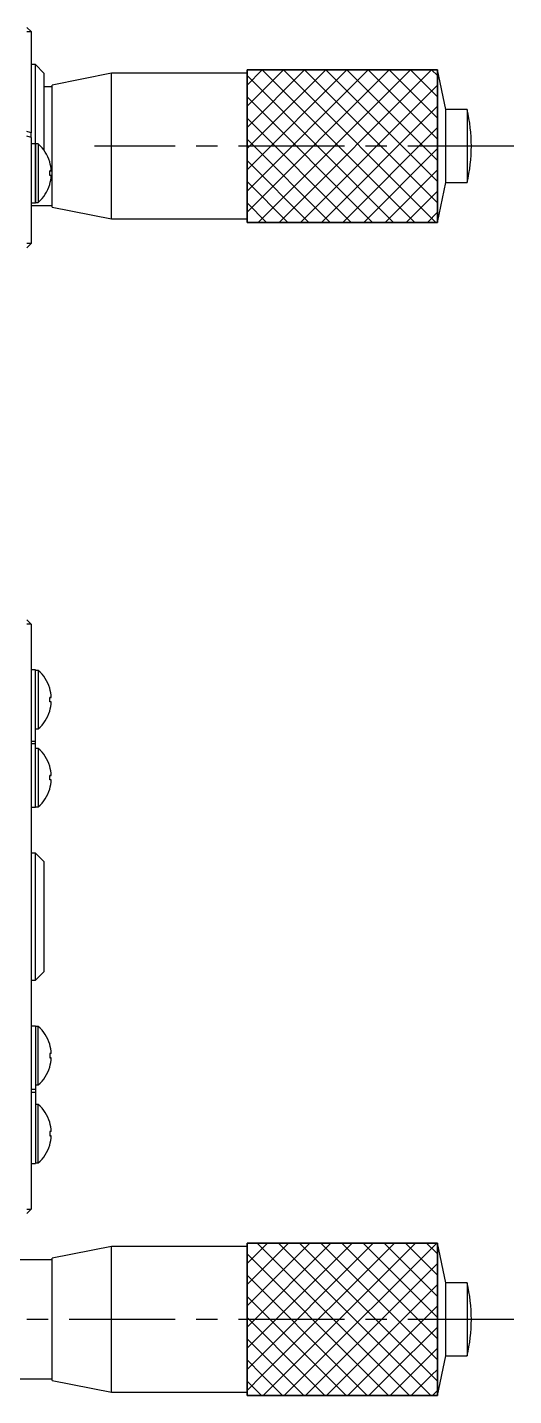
# Model space of a CAD drawing. Extents: x -21 to 386, y -7 to 259.
# Drawn here: x 149.7 to 207.2, y 97.6 to 259 of the extents above; entities that cross this region are included whole.
import ezdxf

# ---------------------------------------------------------------- set-up
doc = ezdxf.new("R2010")
doc.units = 0
doc.header["$LTSCALE"] = 10
doc.linetypes.add('CENTER', pattern=[2, 1.25, -0.25, 0.25, -0.25])
doc.layers.get('0').update_dxf_attribs({"linetype": 'CONTINUOUS'})
doc.layers.add('CENTER', color=1, linetype='CENTER')

msp = doc.modelspace()

# ---------------------------------------------------------------- linework, layer by layer
at = {"color": 7, "linetype": 'CONTINUOUS'}
for p, q in [((149.69264, 259), (150.19264, 258.5)), ((149.69264, 258.5), (150.19264, 258.5)), ((150.19264, 258.5), (150.19264, 246.544512)), ((150.69264, 254.6), (150.19264, 254.6)), ((150.69264, 245.310543), (150.69264, 254.6)), ((151.69264, 253.6), (150.69264, 254.6)), ((151.69264, 253.6), (151.69264, 244.535131)), ((159.69264, 253.6), (152.69264, 252.2)), ((159.69264, 236.4), (159.69264, 253.6)), ((175.69264, 253.6), (159.69264, 253.6)), ((175.69264, 254), (175.69264, 236)), ((175.69264, 254), (175.69264, 253.6)), ((198.19264, 254), (175.69264, 254)), ((175.69264, 254), (198.19264, 254)), ((175.69264, 236), (175.69264, 254)), ((175.69264, 236.4), (175.69264, 253.6)), ((198.19264, 236), (198.19264, 254)), ((199.19264, 249.3), (198.19264, 254)), ((198.19264, 254), (198.19264, 236)), ((152.69264, 252), (151.69264, 252)), ((152.69264, 237.8), (152.69264, 252.2)), ((152.69264, 252), (152.69264, 252.2)), ((152.69264, 238), (152.69264, 252)), ((199.19264, 240.7), (199.19264, 249.3)), ((201.69264, 249.3), (199.19264, 249.3)), ((201.69264, 249.3), (201.69264, 240.7)), ((150.19264, 246.019494), (150.19264, 246.544512)), ((150.19264, 246.019494), (150.19264, 233.5)), ((150.19264, 245.310543), (150.69264, 245.310543)), ((150.69264, 238.310543), (150.69264, 245.310543)), ((150.69264, 245.252001), (150.69264, 245.310543)), ((150.69264, 245.252001), (150.69264, 238.352001)), ((151.035254, 245.252001), (150.69264, 245.252001)), ((151.035254, 245.252001), (151.035254, 238.352001)), ((152.38307, 243.149786), (152.389761, 243.15305)), ((152.38307, 243.149786), (152.389761, 243.15305)), ((152.38307, 242.062001), (152.577921, 242.062001)), ((152.38307, 241.542001), (152.38307, 242.062001)), ((152.577921, 242.062001), (152.38307, 242.062001)), ((152.577921, 241.542001), (152.38307, 241.542001)), ((198.19264, 236), (199.19264, 240.7)), ((199.19264, 240.7), (201.69264, 240.7)), ((152.389761, 240.450952), (152.38307, 240.454215)), ((150.19264, 238.310543), (150.69264, 238.310543)), ((150.19264, 238.302001), (150.69264, 238.302001)), ((150.19264, 238), (152.69264, 238)), ((150.69264, 238.310543), (150.69264, 238.352001)), ((150.69264, 238.352001), (151.035254, 238.352001)), ((150.69264, 238.302001), (150.69264, 238.310543)), ((152.69264, 237.8), (152.69264, 238)), ((152.69264, 237.8), (159.69264, 236.4)), ((159.69264, 236.4), (175.69264, 236.4)), ((175.69264, 236.4), (175.69264, 236)), ((175.69264, 236), (198.19264, 236)), ((198.19264, 236), (175.69264, 236)), ((150.19264, 233.5), (149.69264, 233.5)), ((150.19264, 233.5), (149.69264, 233)), ((150.19264, 188.6), (149.69264, 189.1)), ((150.19264, 188.6), (149.69264, 188.6)), ((150.19264, 188.6), (150.19264, 119.6)), ((150.69264, 183.2), (150.19264, 183.2)), ((150.69264, 179.7), (150.69264, 183.2)), ((151.035254, 183.15), (150.69264, 183.15)), ((151.035254, 183.15), (151.035254, 179.7)), ((152.38307, 181.047786), (152.389761, 181.051049)), ((152.38307, 181.047786), (152.389761, 181.051049)), ((150.69264, 175.8), (150.69264, 179.7)), ((151.035254, 179.7), (151.035254, 176.25)), ((152.38307, 179.96), (152.577921, 179.96)), ((152.38307, 179.44), (152.38307, 179.96)), ((152.577921, 179.96), (152.38307, 179.96)), ((152.577921, 179.44), (152.38307, 179.44)), ((152.389761, 178.348951), (152.38307, 178.352214)), ((150.69264, 176.25), (151.035254, 176.25)), ((150.19264, 174.8), (150.69264, 174.8)), ((150.69264, 174.5), (150.19264, 174.5)), ((150.69264, 174.8), (150.69264, 175.8)), ((150.69264, 174.5), (150.69264, 174.8)), ((150.69264, 173.5), (150.69264, 174.5)), ((151.035254, 173.95), (150.69264, 173.95)), ((150.69264, 170.5), (150.69264, 173.5)), ((151.035254, 173.95), (151.035254, 170.5)), ((152.38307, 171.847786), (152.389761, 171.851049)), ((152.38307, 171.847786), (152.389761, 171.851049)), ((150.69264, 167), (150.69264, 170.5)), ((151.035254, 170.5), (151.035254, 167.05)), ((152.38307, 170.76), (152.577921, 170.76)), ((152.38307, 170.24), (152.38307, 170.76)), ((152.577921, 170.76), (152.38307, 170.76)), ((152.577921, 170.24), (152.38307, 170.24)), ((152.389761, 169.148951), (152.38307, 169.152214)), ((150.19264, 167), (150.69264, 167)), ((150.69264, 167.05), (151.035254, 167.05)), ((150.69264, 161.6), (150.19264, 161.6)), ((150.69264, 146.6), (150.69264, 161.6)), ((151.69264, 160.6), (150.69264, 161.6)), ((151.69264, 160.6), (151.69264, 147.6)), ((150.69264, 146.6), (151.69264, 147.6)), ((150.19264, 146.6), (150.69264, 146.6)), ((150.69264, 141.2), (150.19264, 141.2)), ((150.69264, 141.2), (150.69264, 137.7)), ((151.035254, 141.15), (150.69264, 141.15)), ((151.035254, 137.7), (151.035254, 141.15)), ((152.389761, 139.051049), (152.38307, 139.047786)), ((150.69264, 137.7), (150.69264, 134.7)), ((151.035254, 134.25), (151.035254, 137.7)), ((152.577921, 137.96), (152.38307, 137.96)), ((152.38307, 137.96), (152.38307, 137.44)), ((152.38307, 137.44), (152.577921, 137.44)), ((152.577921, 137.44), (152.38307, 137.44)), ((152.38307, 136.352214), (152.389761, 136.348951)), ((152.38307, 136.352214), (152.389761, 136.348951)), ((150.69264, 134.7), (150.69264, 133.7)), ((150.69264, 134.25), (151.035254, 134.25)), ((150.69264, 133.7), (150.19264, 133.7)), ((150.19264, 133.4), (150.69264, 133.4)), ((150.69264, 133.7), (150.69264, 133.4)), ((150.69264, 133.4), (150.69264, 132.4)), ((150.69264, 132.4), (150.69264, 128.5)), ((151.035254, 131.95), (150.69264, 131.95)), ((151.035254, 128.5), (151.035254, 131.95)), ((152.389761, 129.851049), (152.38307, 129.847786)), ((150.69264, 128.5), (150.69264, 125)), ((151.035254, 125.05), (151.035254, 128.5)), ((152.577921, 128.76), (152.38307, 128.76)), ((152.38307, 128.76), (152.38307, 128.24)), ((152.38307, 128.24), (152.577921, 128.24)), ((152.577921, 128.24), (152.38307, 128.24)), ((152.38307, 127.152214), (152.389761, 127.148951)), ((152.38307, 127.152214), (152.389761, 127.148951)), ((150.19264, 125), (150.69264, 125)), ((150.69264, 125.05), (151.035254, 125.05)), ((149.69264, 119.6), (150.19264, 119.6)), ((149.69264, 119.1), (150.19264, 119.6)), ((159.69264, 115.2), (152.69264, 113.8)), ((159.69264, 98), (159.69264, 115.2)), ((175.69264, 115.2), (159.69264, 115.2)), ((175.69264, 115.6), (175.69264, 97.6)), ((198.19264, 115.6), (175.69264, 115.6)), ((175.69264, 115.6), (198.19264, 115.6)), ((175.69264, 97.6), (175.69264, 115.6)), ((198.19264, 106.6), (198.19264, 115.6)), ((199.19264, 110.9), (198.19264, 115.6)), ((198.19264, 115.6), (198.19264, 97.6)), ((152.69264, 113.6), (140.69264, 113.6)), ((152.69264, 99.4), (152.69264, 113.8)), ((199.19264, 106.6), (199.19264, 110.9)), ((201.69264, 110.9), (199.19264, 110.9)), ((201.69264, 110.9), (201.69264, 102.3)), ((198.19264, 97.6), (198.19264, 106.6)), ((199.19264, 102.3), (199.19264, 106.6)), ((198.19264, 97.6), (199.19264, 102.3)), ((199.19264, 102.3), (201.69264, 102.3)), ((140.69264, 99.6), (152.69264, 99.6)), ((152.69264, 99.4), (159.69264, 98)), ((159.69264, 98), (175.69264, 98)), ((175.69264, 97.6), (198.19264, 97.6)), ((198.19264, 97.6), (175.69264, 97.6))]:
    msp.add_line(p, q, dxfattribs=at)
at = {"color": 3, "linetype": 'CONTINUOUS'}
for p, q in [((175.69264, 252.19264), (177.5, 254)), ((175.69264, 249.69264), (180, 254)), ((175.69264, 247.19264), (182.5, 254)), ((175.69264, 244.69264), (185, 254)), ((175.69264, 242.19264), (187.5, 254)), ((175.69264, 239.69264), (190, 254)), ((175.69264, 237.19264), (192.5, 254)), ((177, 236), (195, 254)), ((177.5, 254), (195.5, 236)), ((179.5, 236), (197.5, 254)), ((180, 254), (198, 236)), ((182.5, 254), (198.19264, 238.30736)), ((185, 254), (198.19264, 240.80736)), ((187.5, 254), (198.19264, 243.30736)), ((190, 254), (198.19264, 245.80736)), ((192.5, 254), (198.19264, 248.30736)), ((195, 254), (198.19264, 250.80736)), ((197.5, 254), (198.19264, 253.30736)), ((175.69264, 253.30736), (193, 236)), ((182, 236), (198.19264, 252.19264)), ((175.69264, 250.80736), (190.5, 236)), ((184.5, 236), (198.19264, 249.69264)), ((175.69264, 248.30736), (188, 236)), ((187, 236), (198.19264, 247.19264)), ((175.69264, 245.80736), (185.5, 236)), ((189.5, 236), (198.19264, 244.69264)), ((175.69264, 243.30736), (183, 236)), ((192, 236), (198.19264, 242.19264)), ((175.69264, 240.80736), (180.5, 236)), ((194.5, 236), (198.19264, 239.69264)), ((175.69264, 238.30736), (178, 236)), ((197, 236), (198.19264, 237.19264)), ((175.69264, 113.19264), (178.1, 115.6)), ((175.69264, 110.69264), (180.6, 115.6)), ((175.69264, 108.19264), (183.1, 115.6)), ((175.69264, 105.69264), (185.6, 115.6)), ((175.69264, 103.19264), (188.1, 115.6)), ((175.69264, 100.69264), (190.6, 115.6)), ((176.9, 115.6), (192.5, 100)), ((177.5, 100), (193.1, 115.6)), ((179.4, 115.6), (195, 100)), ((180, 100), (195.6, 115.6)), ((181.9, 115.6), (197.5, 100)), ((182.5, 100), (198.1, 115.6)), ((184.4, 115.6), (198.19264, 101.80736)), ((186.9, 115.6), (198.19264, 104.30736)), ((189.4, 115.6), (198.19264, 106.80736)), ((191.9, 115.6), (198.19264, 109.30736)), ((194.4, 115.6), (198.19264, 111.80736)), ((196.9, 115.6), (198.19264, 114.30736)), ((175.69264, 114.30736), (190, 100)), ((185, 100), (198.19264, 113.19264)), ((175.69264, 111.80736), (187.5, 100)), ((187.5, 100), (198.19264, 110.69264)), ((175.69264, 109.30736), (185, 100)), ((190, 100), (198.19264, 108.19264)), ((175.69264, 106.80736), (182.5, 100)), ((192.5, 100), (198.19264, 105.69264)), ((175.69264, 104.30736), (180, 100)), ((175.69264, 101.80736), (177.5, 100)), ((195, 100), (198.19264, 103.19264)), ((197.5, 100), (198.19264, 100.69264)), ((175.69264, 98.19264), (177.5, 100)), ((175.69264, 99.30736), (177.4, 97.6)), ((177.5, 100), (179.9, 97.6)), ((177.6, 97.6), (180, 100)), ((180, 100), (182.4, 97.6)), ((180.1, 97.6), (182.5, 100)), ((182.5, 100), (184.9, 97.6)), ((182.6, 97.6), (185, 100)), ((185, 100), (187.4, 97.6)), ((185.1, 97.6), (187.5, 100)), ((187.5, 100), (189.9, 97.6)), ((187.6, 97.6), (190, 100)), ((190, 100), (192.4, 97.6)), ((190.1, 97.6), (192.5, 100)), ((192.5, 100), (194.9, 97.6)), ((192.6, 97.6), (195, 100)), ((195, 100), (197.4, 97.6)), ((195.1, 97.6), (197.5, 100)), ((197.5, 100), (198.19264, 99.30736)), ((197.6, 97.6), (198.19264, 98.19264))]:
    msp.add_line(p, q, dxfattribs=at)
at = {"color": 7, "linetype": 'CONTINUOUS'}
for centre, radius, start, end in [((183.45264, 245), 18.74, 0, 13.265029), ((115.19264, 137), 114.5, 72.20111, 72.463696), ((115.19264, 137), 115, 72.281068, 72.542397), ((147.99264, 241.802001), 4.6, 17.079977, 48.590378), ((183.45264, 245), 18.74, 346.734971, 0), ((147.99264, 241.802001), 4.592646, 3.245378, 17.065578), ((147.99264, 241.802001), 4.592646, 342.934422, 356.754622), ((147.99264, 241.802001), 4.6, 311.409622, 342.920023), ((147.99264, 179.7), 4.6, 17.079977, 48.590378), ((147.99264, 179.7), 4.592646, 3.245378, 17.065578), ((147.99264, 179.7), 4.592646, 342.934422, 356.754622), ((147.99264, 179.7), 4.6, 311.409622, 342.920023), ((147.99264, 170.5), 4.6, 17.079977, 48.590378), ((147.99264, 170.5), 4.592646, 3.245378, 17.065578), ((147.99264, 170.5), 4.592646, 342.934422, 356.754622), ((147.99264, 170.5), 4.6, 311.409622, 342.920023), ((147.99264, 137.7), 4.6, 17.079977, 48.590378), ((147.99264, 137.7), 4.592646, 3.245378, 17.065578), ((147.99264, 137.7), 4.592646, 342.934422, 356.754622), ((147.99264, 137.7), 4.6, 311.409622, 342.920023), ((147.99264, 128.5), 4.6, 17.079977, 48.590378), ((147.99264, 128.5), 4.592646, 3.245378, 17.065578), ((147.99264, 128.5), 4.592646, 342.934422, 356.754622), ((147.99264, 128.5), 4.6, 311.409622, 342.920023), ((183.45264, 106.6), 18.74, 0, 13.265029), ((183.45264, 106.6), 18.74, 346.734971, 0)]:
    msp.add_arc(centre, radius, start, end, dxfattribs=at)
at = {"layer": 'CENTER', "color": 1, "linetype": 'CENTER'}
for p, q in [((207.19264, 245), (157.69264, 245)), ((207.19264, 106.6), (103.69264, 106.6))]:
    msp.add_line(p, q, dxfattribs=at)

doc.saveas('drawing.dxf')
